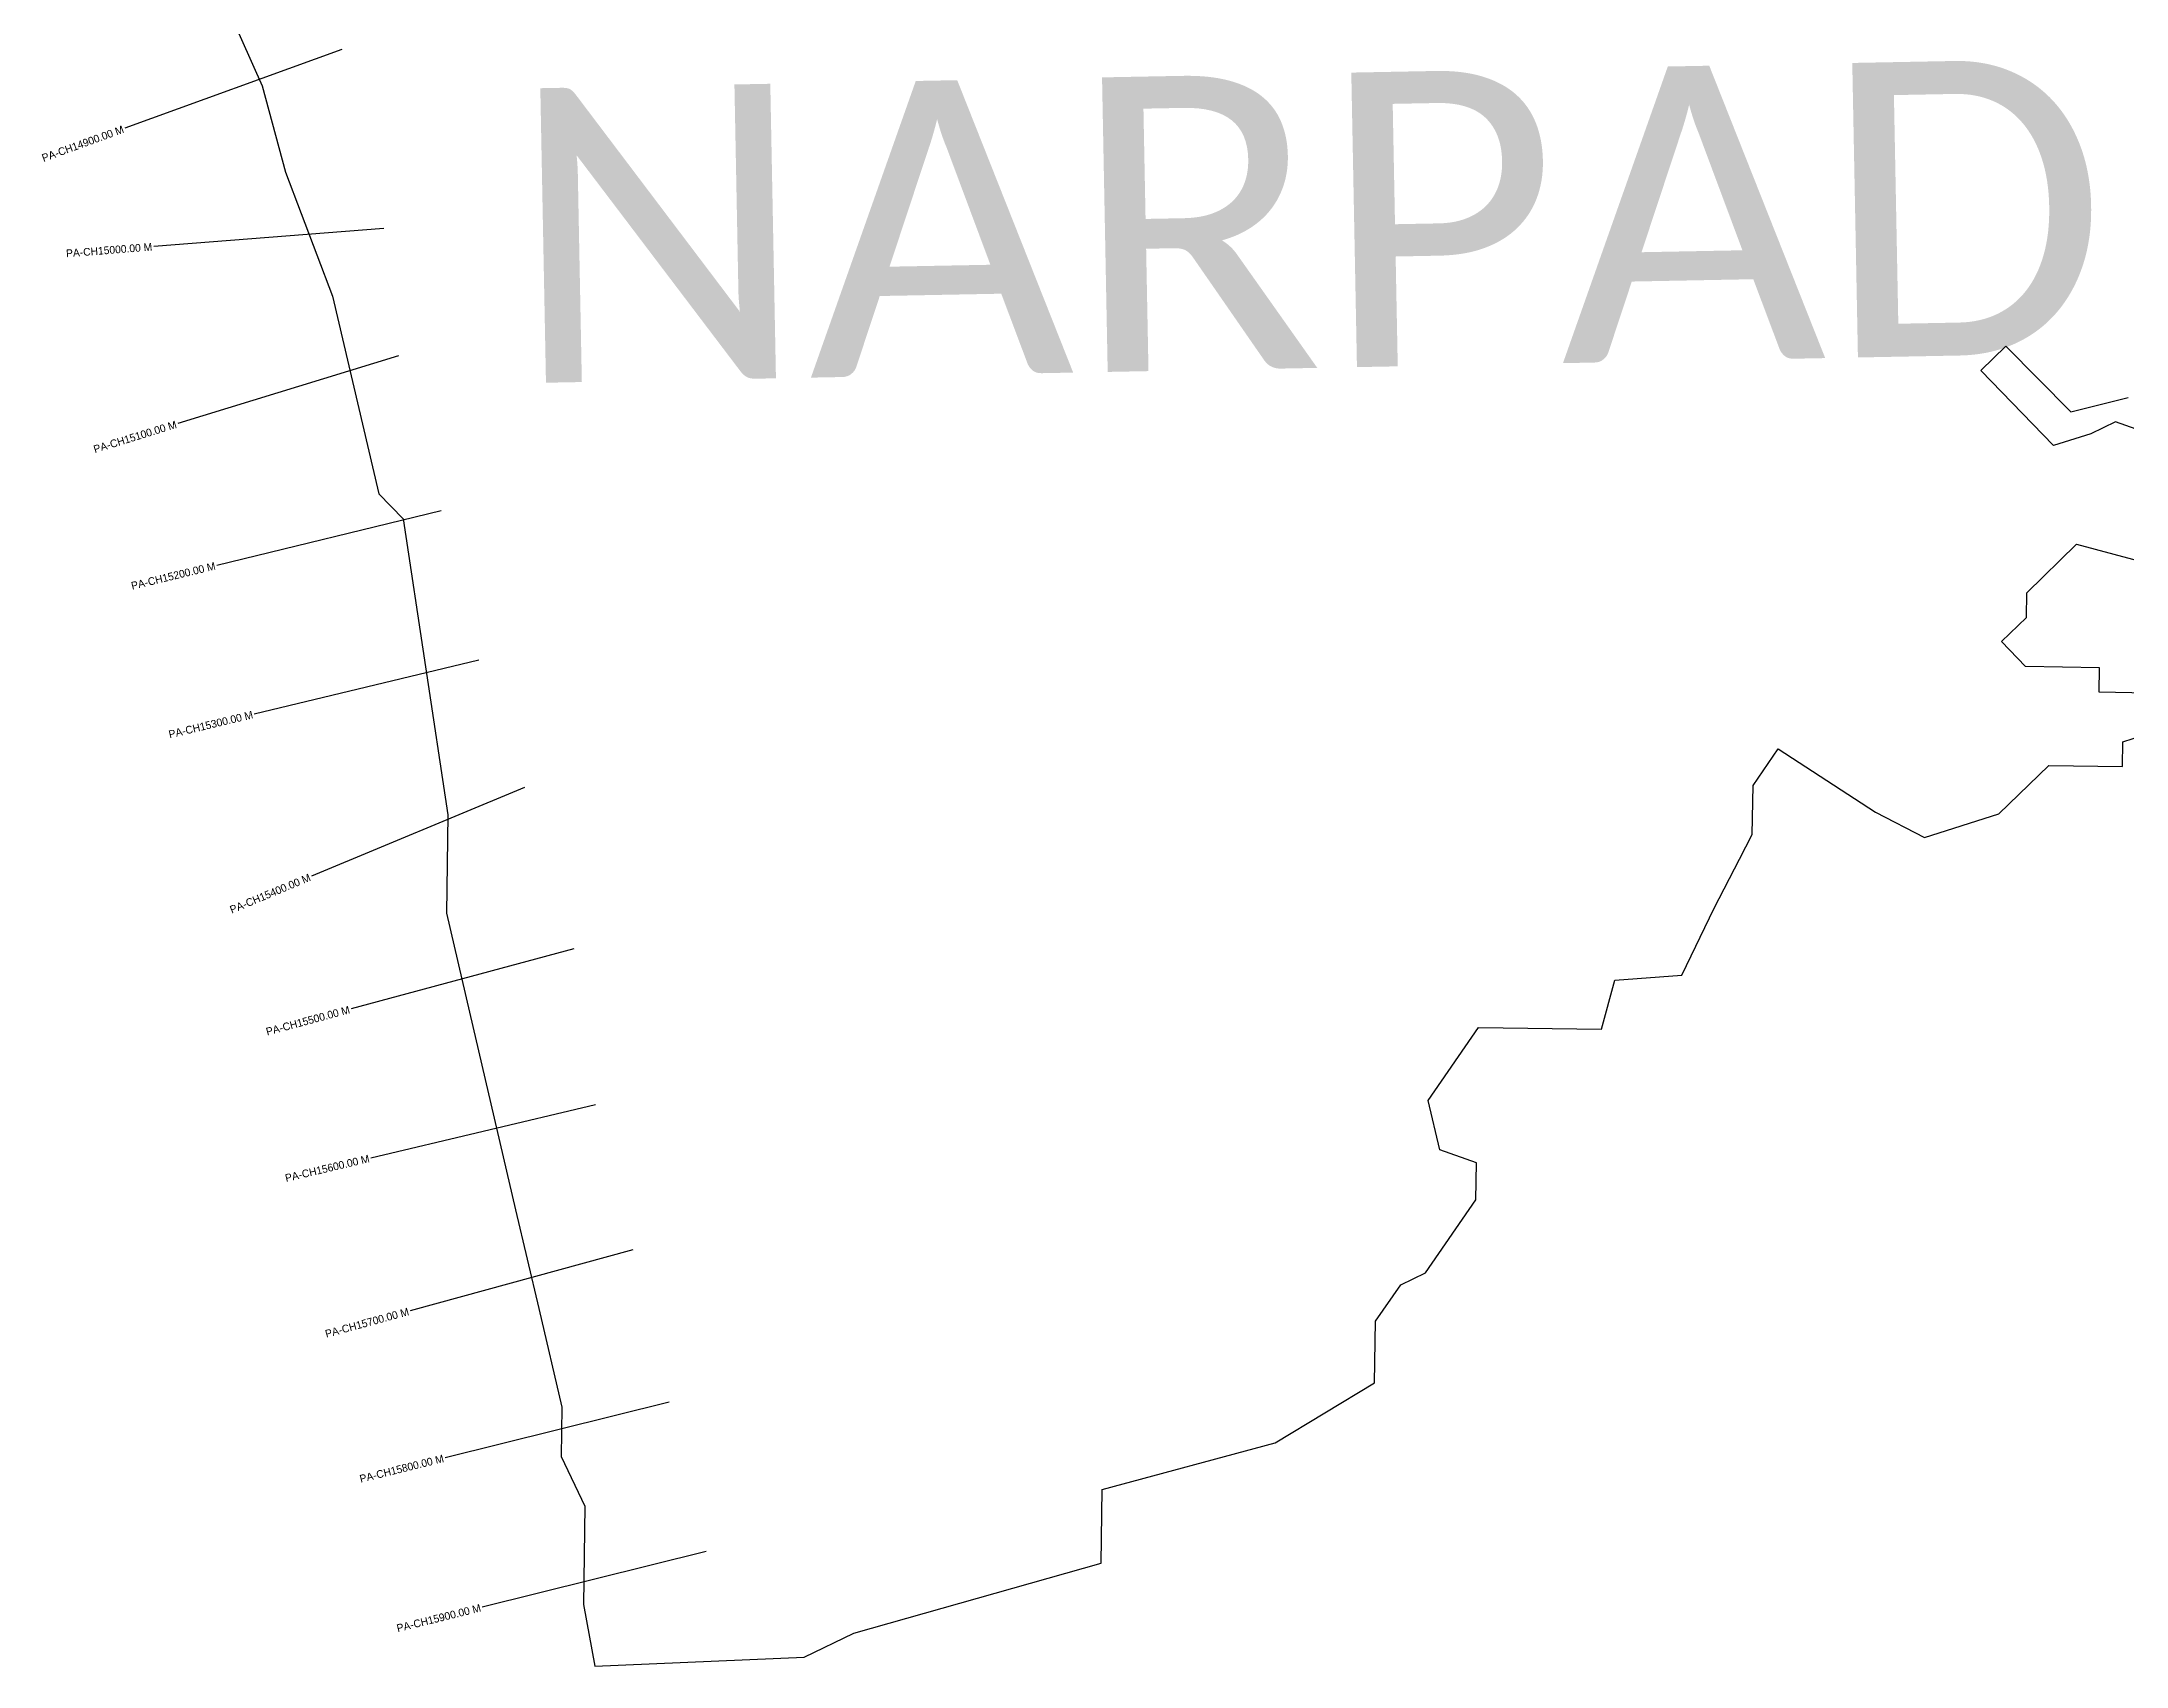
# Model space of a CAD drawing. Header units: metres. Extents: x 261020 to 263268, y 2214018 to 2215854.
# Drawn here: x 261093 to 262448, y 2214018 to 2215074 of the extents above; entities that cross this region are included whole.
import ezdxf
from ezdxf.enums import TextEntityAlignment as Align

# ---------------------------------------------------------------- set-up
doc = ezdxf.new("R2010")
doc.units = ezdxf.units.M
for name, color, linetype in [('CS', 134, 'Continuous'), ('CSMark', 6, 'Continuous'), ('VILLAGE BOUNDRY', 10, 'Continuous'), ('VILLAGE NAME', 250, 'Continuous')]:
    doc.layers.add(name, color=color, linetype=linetype)

msp = doc.modelspace()

# ---------------------------------------------------------------- linework, layer by layer
at = {"layer": 'CS'}
for p, q in [((261288.4, 2215068.6), (261147.4, 2215017.4)), ((261315.8, 2214952.2), (261166.2, 2214940.5)), ((261325.2, 2214869.5), (261181.8, 2214825.4)), ((261353, 2214768.7), (261207.2, 2214733.3)), ((261377.5, 2214671.6), (261231.6, 2214636.6)), ((261407.1, 2214588.9), (261268.7, 2214531.2)), ((261439.3, 2214484), (261294.5, 2214445)), ((261453.3, 2214382.7), (261307.3, 2214348.1)), ((261477.6, 2214288.4), (261332.9, 2214248.8)), ((261501.1, 2214189.4), (261355.6, 2214153.2)), ((261525.2, 2214092.4), (261379.7, 2214056.2))]:
    msp.add_line(p, q, dxfattribs=at)
at = {"layer": 'VILLAGE BOUNDRY'}
for points in [[(261190.2, 2215149.7), (261236.6, 2215045), (261251.8, 2214988.8), (261282.5, 2214908.3), (261312.5, 2214779.8), (261328.3, 2214763.6), (261357.4, 2214571.2), (261356.4, 2214507.2), (261371.4, 2214443), (261401.4, 2214314.5), (261416.5, 2214250.3), (261431.5, 2214186.1), (261431, 2214154.1), (261446.5, 2214121.8), (261445.5, 2214057.9), (261452.9, 2214017.8), (261589, 2214023.7), (261621.2, 2214039.2), (261781.9, 2214084.7), (261782.6, 2214132.7), (261895.1, 2214163), (261959.7, 2214202), (261960.3, 2214242), (261976.7, 2214265.8), (261992.8, 2214273.5), (262025.5, 2214321), (262025.9, 2214345), (262002, 2214353.4), (261994.5, 2214385.5), (262027.2, 2214433), (262107.2, 2214431.8), (262115.7, 2214463.6), (262159.3, 2214467), (262180.4, 2214510.6), (262196.9, 2214542.4), (262205.1, 2214558.3), (262205.6, 2214590.2), (262222, 2214614), (262285.3, 2214573), (262317.1, 2214556.5), (262365.3, 2214571.8), (262397.8, 2214603.3), (262445.8, 2214602.6), (262446, 2214618.5), (262466.2, 2214625.1)], [(262465, 2214818.2), (262441.2, 2214826.6), (262425.1, 2214818.8), (262400.9, 2214811.2), (262353.7, 2214860), (262369.9, 2214875.7), (262412.2, 2214833.1), (262449.4, 2214842.5)], [(262462.5, 2214650.3), (262430.5, 2214650.8), (262430.8, 2214666.8), (262382.8, 2214667.5), (262367, 2214683.8), (262383.3, 2214699.5), (262383.5, 2214715.5), (262415.9, 2214747), (262479.7, 2214730)]]:
    msp.add_lwpolyline(points, dxfattribs=at)

# ---------------------------------------------------------------- texts
at = {"layer": 'CSMark'}
for s, rotation, p in [('PA-CH14900.00 M', 19.9819, (261146.5, 2215017)), ('PA-CH15000.00 M', 4.4737, (261165.2, 2214940.4)), ('PA-CH15100.00 M', 17.1088, (261180.9, 2214825.1)), ('PA-CH15200.00 M', 13.6497, (261206.2, 2214733.1)), ('PA-CH15300.00 M', 13.4743, (261230.6, 2214636.4)), ('PA-CH15400.00 M', 22.6254, (261267.8, 2214530.8)), ('PA-CH15500.00 M', 15.0883, (261293.5, 2214444.7)), ('PA-CH15600.00 M', 13.3354, (261306.3, 2214347.9)), ('PA-CH15700.00 M', 15.3092, (261331.9, 2214248.5)), ('PA-CH15800.00 M', 13.9539, (261354.6, 2214153)), ('PA-CH15900.00 M', 13.9539, (261378.7, 2214055.9))]:
    msp.add_text(s, height=5, rotation=rotation, dxfattribs=at).set_placement(p, align=Align.MIDDLE_RIGHT)
at = {"layer": 'VILLAGE NAME', "insert": (261395.9, 2215043), "char_height": 191.456, "attachment_point": 1, "rotation": 1.1028}
msp.add_mtext_dynamic_manual_height_columns('{\\fCalibri|b0|i0|c0|p34;NARPAD}', width=161.46, gutter_width=957.3, heights=[0], dxfattribs=at)

doc.saveas('drawing.dxf')
